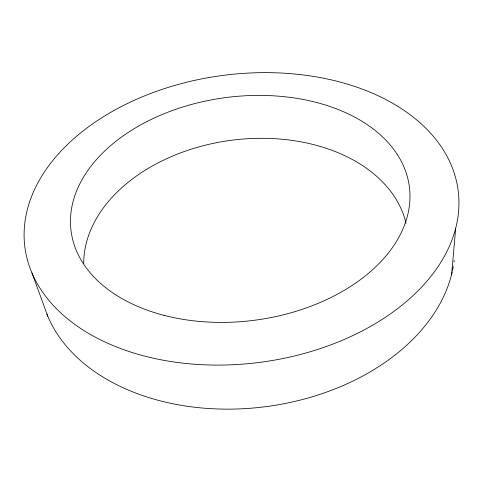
<?xml version="1.0" encoding="UTF-8"?>
<svg xmlns="http://www.w3.org/2000/svg" width="482" height="482" viewBox="0 0 482 482"><rect width="100%" height="100%" fill="white"/><g stroke="black" fill="none" stroke-linecap="round" stroke-linejoin="round"><path stroke-width="0.72" d="M451.67 274.131L455.695 228.221A218.473 144.66 -7.5 0 0 166.917 87.808A218.473 144.66 -7.5 0 0 101.967 340.569A218.473 144.66 -7.5 0 0 455.695 228.221M31.969 272.993L47.784 316.252M83.717 263.383A162.958 113.21 -7.5 0 1 232.86 140.081A162.958 113.21 -7.5 0 1 406.061 223.311M454.177 260.419A208.585 145.727 -7.5 0 1 453.99 261.943M453.285 266.522A208.585 145.727 -7.5 0 1 452.55 270.33M452.212 271.854A208.585 145.727 -7.5 0 1 258.232 407.543A208.585 145.727 -7.5 0 1 46.899 314.107M164.127 315.379A170.592 112.258 -7.5 0 0 409.688 189.709A170.592 112.258 -7.5 0 0 146.829 121.621A170.592 112.258 -7.5 0 0 164.127 315.379"/></g></svg>
